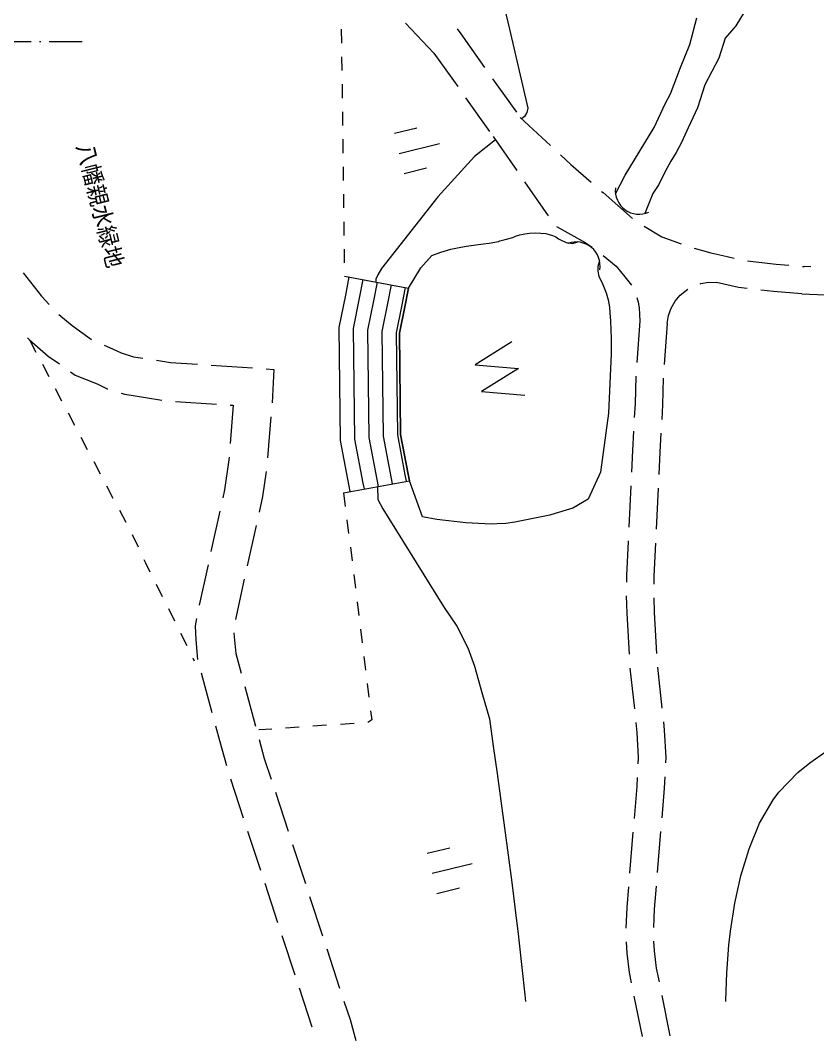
# Model space of a CAD drawing. Header units: millimetres. Extents: x -2078669 to -1085629, y -5987148 to 310365.
# Drawn here: x -1627940 to -1555512, y -744754 to -652001 of the extents above; entities that cross this region are included whole.
import ezdxf

# ---------------------------------------------------------------- set-up
doc = ezdxf.new("R2010")
doc.units = ezdxf.units.MM
doc.header["$LTSCALE"] = 500
doc.linetypes.add('SXF_一点短鎖線', pattern=[9.25, 6, -1.5, 0.25, -1.5])
doc.layers.add('D-BGD', color=7, linetype='Continuous', lineweight=13)
doc.layers.add('D-BMK', color=2, linetype='SXF_一点短鎖線', lineweight=13)
doc.styles.add('BIGFONT', font='txt', dxfattribs={"height": 0.2, "bigfont": 'BIGFONT'})

# ---------------------------------------------------------------- blocks, each defined once
blk = doc.blocks.new('河川平面')
at = {"layer": 'D-BGD', "linetype": 'Continuous'}
for p, q in [((1712181.586074307, -2782307.649444633, 362853.9803879771), (1712198.123963296, -2783557.097454526, 362859.9803876528)), ((1720578.352291311, -2784465.178117033, 361729.9804487287), (1718015.266758793, -2781748.479560877, 362063.9804306761)), ((1722717.332024299, -2782277.067130428, 361756.9804472693), (1723031.236690672, -2782726.253982377, 361729.9804487287)), ((1723031.236690672, -2782726.253982377, 361729.9804487287), (1725205.106987054, -2785780.948797736, 361677.9804515392)), ((1720578.352291311, -2784465.178117033, 361729.9804487287), (1722754.08626306, -2787518.637329882, 361677.9804515392)), ((1712213.296526555, -2784806.914090842, 362865.9803873285), (1712228.469089814, -2786056.730727172, 362870.9803870583)), ((1725929.853294662, -2786799.635511425, 361659.9804525121), (1728104.590567117, -2789854.828676433, 361607.9804553227)), ((1712244.508629152, -2787307.045713153, 362876.980386734), (1712259.681192414, -2788556.862349497, 362882.9803864097)), ((1723478.832570671, -2788537.324043586, 361659.9804525121), (1725654.566542428, -2791590.783256435, 361607.9804553227)), ((1712274.85375567, -2789806.678985812, 362888.9803860855), (1712290.893295008, -2791056.993971793, 362894.9803857611)), ((1728435.943935037, -2790319.812450693, 361599.9804557551), (1731183.765769103, -2792871.642901206, 361557.9804580251)), ((1717003.408672019, -2791768.063846119), (1719043.559854602, -2791272.904603297)), ((1712306.06585827, -2792306.810608123, 362900.9803854369), (1712321.238421529, -2793556.627244454, 362906.9803851125)), ((1717445.417615567, -2793589.653732469), (1721089.594087543, -2792703.901893219)), ((1725991.729296444, -2792063.720081839, 361599.9804557551), (1728125.834337075, -2795147.461827721, 361580.980456782)), ((1712337.776310518, -2794806.075254347, 362912.9803847883), (1712352.948873777, -2796055.891890678, 362918.9803844639)), ((1717887.795185548, -2795412.608944528), (1719928.444717776, -2794916.582725619)), ((1728837.53491705, -2796174.797758972, 361574.9804571063), (1730971.639957681, -2799258.53950484, 361555.9804581332)), ((1712368.121437032, -2797305.708527007, 362924.9803841396), (1712384.160976378, -2798556.023512988, 362930.9803838153)), ((1712399.333539636, -2799805.840149318, 362936.980383491), (1712414.506102892, -2801055.656785633, 362942.9803831668)), ((1712430.545642233, -2802305.971771629, 362947.9803828966), (1712445.718205492, -2803555.788407959, 362953.9803825722)), ((1754075.337228796, -2803865.033660889, 361417.9804655921), (1754230.471932586, -2803878.080540239, 361419.9804654839)), ((1754829.964418657, -2803914.710038571, 361448.9804639165), (1754230.471932586, -2803878.080540239, 361419.9804654839)), ((1712460.665944945, -2804747.804100584, 362959.9803822479), (1718273.860538318, -2805851.645046932, 360509.9805146688)), ((1754031.866129322, -2806370.680600227, 361419.9804654839), (1757775.252517873, -2806514.301034173, 361591.9804561874)), ((1739292.640527948, -2808855.998390808, 361529.9804595385), (1739021.51944471, -2812596.455159424, 361544.9804587277)), ((1741790.224084422, -2809045.934433303, 361529.9804595385), (1741511.539119686, -2812785.503682597, 361544.9804587277)), ((1683852.055354979, -2810552.931833475, 363249.9803665736), (1684435.551503705, -2811658.827432259, 363262.980365871)), ((1685018.679026009, -2812763.357705321, 363275.9803651683), (1685602.175174739, -2813869.253304106, 363288.9803644656)), ((1700370.907531899, -2812849.609801696, 363133.9803728433), (1704112.900435922, -2813102.005494421, 363117.9803737081)), ((1686185.671323457, -2814975.14890289, 363302.980363709), (1686768.798845754, -2816079.679175952, 363315.9803630064)), ((1697108.333524607, -2816141.623247118, 363137.9803726271), (1700849.718898997, -2816389.055986588, 363081.9803756539)), ((1687352.294994483, -2817185.574774736, 363328.9803623037), (1687935.791143213, -2818291.470373507, 363341.980361601)), ((1705791.222837049, -2817530.491070041, 363100.9803746269), (1705488.112275694, -2821266.401062111, 363229.9803676546)), ((1688518.420315859, -2819396.86762264, 363354.9803608984), (1689102.414814236, -2820501.896245353, 363367.9803601957)), ((1689685.910962962, -2821607.791844152, 363381.9803594391), (1690268.540135612, -2822713.189093271, 363394.9803587365)), ((1712386.920210769, -2824440.673867189, 362809.9803903553), (1718376.873092313, -2823350.783748894, 360629.9805081829)), ((1690852.534633984, -2823818.217715983, 363407.9803580338), (1691435.163806641, -2824923.614965117, 363420.9803573312)), ((1738484.224365871, -2823831.180493091, 361460.9804632679), (1738306.85995841, -2827577.085636947, 361437.980464511)), ((1740978.210294813, -2824021.355438779, 361459.9804633219), (1740800.845887359, -2827767.260582636, 361437.980464511)), ((1712386.920210769, -2824440.673867189, 362809.9803903553), (1712540.167945927, -2825681.043555145, 362844.9803884636)), ((1692018.659955371, -2826029.510563902, 363433.9803566286), (1692602.65445374, -2827134.539186614, 363446.9803559259)), ((1701145.419066025, -2826124.458605714, 363187.9803699247), (1700339.904411637, -2829787.272090058, 363164.9803711678)), ((1712693.914030743, -2826920.546267028, 362880.9803865179), (1712847.161765904, -2828160.915954984, 362915.9803846261)), ((1704438.847432303, -2827420.087118131, 363183.9803701409), (1703637.299031877, -2831084.027025004, 363160.980371384)), ((1693183.419951017, -2828241.172038243, 363458.9803552773), (1693715.750431755, -2829371.868323933, 363437.9803564123)), ((1713001.774826793, -2829400.917016518, 362951.9803826803), (1713155.022561962, -2830641.286704489, 362986.9803807886)), ((1700071.854635412, -2831008.087042708, 363156.9803716002), (1699266.838330671, -2834670.03355098, 363133.9803728433)), ((1703370.116231733, -2832305.340327291, 363152.9803718164), (1702569.066180953, -2835968.413258078, 363129.9803730595)), ((1713308.76864677, -2831880.789416372, 363022.9803788428), (1713462.016381935, -2833121.159104328, 363057.9803769511)), ((1695355.087514741, -2832744.467530512, 363377.9803596553), (1695911.386328925, -2833863.565587208, 363358.9803606822)), ((1713615.762466748, -2834360.661816211, 363092.9803750594), (1713769.010201908, -2835601.031504197, 363128.9803731136)), ((1738076.24881142, -2833819.558246468, 361279.9804730508), (1738122.350220346, -2835392.81327738, 361269.9804735913)), ((1740578.795321146, -2834008.886759319, 361278.9804731049), (1740616.86380946, -2835327.229128429, 361269.9804735913)), ((1696467.685143109, -2834982.663643918, 363339.9803617092), (1697023.983957293, -2836101.761700614, 363320.9803627361)), ((1738122.350220346, -2835392.81327738, 361269.9804735913), (1738323.801496467, -2839133.854023768, 361421.9804653758)), ((1740616.86380946, -2835327.229128429, 361269.9804735913), (1740816.949759852, -2839068.638501223, 361426.9804651056)), ((1697580.282771477, -2837220.85975731, 363301.9803637631), (1698136.581585661, -2838339.957814005, 363282.98036479)), ((1713922.756286721, -2836840.53421608, 363163.9803712218), (1714076.870997962, -2838081.402253686, 363199.9803692761)), ((1698692.880399845, -2839459.055870701, 363263.9803658169), (1698825.66277506, -2839725.697636449, 363259.9803660331)), ((1714230.617082767, -2839320.90496557, 363234.9803673844), (1714383.864817939, -2840561.274653541, 363270.9803654386)), ((1699438.090210491, -2840819.387476624, 363303.980363655), (1700421.776875629, -2844435.65751999, 363442.980356142)), ((1738408.195958883, -2840379.629848771, 361481.9804621328), (1738805.30499064, -2844099.338964309, 361740.9804481341)), ((1740909.037826988, -2840313.06954374, 361491.9804615924), (1741311.109811989, -2844032.171129647, 361750.9804475936)), ((1714537.610902744, -2841800.777365424, 363305.9803635468), (1714690.858637909, -2843041.14705338, 363340.9803616551)), ((1703404.165745066, -2842064.511159632, 363379.9803595472), (1704387.852410215, -2845680.781202998, 363524.9803517101)), ((1710846.963314382, -2845590.693374157, 363452.9803556016), (1709600.689139727, -2845675.95481266, 363469.9803546828)), ((1713341.245615847, -2845421.167196454, 363417.9803574933), (1712094.104465113, -2845505.930285306, 363434.9803565745)), ((1705859.265687512, -2845930.244079231, 363522.9803518181), (1704682.711761668, -2846010.59773035, 363539.9803508993)), ((1708353.547988985, -2845760.717901527, 363487.9803537099), (1707106.406838253, -2845845.480990379, 363505.980352737)), ((1702107.47321569, -2850448.586642595, 363645.9803451701), (1703276.106926794, -2854011.992840182, 363627.9803461429)), ((1706188.36583453, -2851660.513403805, 363634.9803457646), (1707356.999545631, -2855223.91960139, 363615.9803467916)), ((1703664.907396563, -2855199.751664982, 363621.9803464673), (1704833.541107664, -2858763.157862568, 363603.9803474401)), ((1738677.641100682, -2855307.696308248, 361735.9804484043), (1738369.198959636, -2859042.848504225, 361607.9804553227)), ((1741194.109081409, -2855242.044065744, 361743.980447972), (1740884.799964286, -2858976.697912085, 361614.9804549443)), ((1707746.666991476, -2856412.176775827, 363609.9803471159), (1708915.300702584, -2859975.582973413, 363591.9803480887)), ((1719990.834772767, -2857224.053038717), (1722030.985955355, -2856728.893795882)), ((1720432.843716315, -2859045.642925053), (1724077.020188292, -2858159.891085804)), ((1705223.70690316, -2859950.548060931, 363597.9803477644), (1706391.473638187, -2863513.455908867, 363579.9803487373)), ((1720875.221286301, -2860868.598137112), (1722915.870818528, -2860372.571918204)), ((1709304.599521993, -2861162.474822126, 363585.9803484131), (1710473.233233104, -2864725.881019712, 363567.9803493859)), ((1706781.141084026, -2864701.713083304, 363573.9803490616), (1707949.774795129, -2868265.11928089, 363555.9803500345)), ((1710862.90067895, -2865914.138194148, 363561.9803497102), (1712031.534390046, -2869477.544391734, 363543.9803506831)), ((1708339.442240975, -2869453.37645534, 363549.9803503588), (1709507.707325646, -2873015.417327188, 363531.9803513317)), ((1738759.095084484, -2870217.670762163, 361507.9804607275), (1739502.00661533, -2873891.623801963, 361624.9804544038)), ((1741295.175975041, -2870145.990773594, 361519.9804600789), (1742038.585855527, -2873819.076837292, 361636.9804537552))]:
    blk.add_line(p, q, dxfattribs=at)
for points, elevation in [([(1726053.019815285, -2776285.367298369), (1727459.118450467, -2782307.134687982), (1729142.573274877, -2789491.817977284), (1729039.898016076, -2789871.103851716), (1728830.591163553, -2790235.23380437), (1728563.3958823, -2790439.210934123)], 361999.9804341353), ([(1726185.739433216, -2792348.25488466), (1724282.877021102, -2793872.759393638), (1720948.183813882, -2797527.019724827), (1715838.684921425, -2804048.170976638), (1715509.774153172, -2804620.37518795), (1715316.50959, -2805016.795151612), (1715318.282325153, -2805294.638361114)], 361999.9804341353), ([(1712877.225326884, -2804825.767309239), (1712548.032970667, -2806482.037844013), (1711961.330738225, -2809409.012310439), (1712080.237735825, -2819696.78902281), (1712861.03331246, -2823836.590509468), (1712966.432312321, -2824335.480299639)], 362599.9804017056), ([(1714144.242994248, -2805069.623928212), (1713818.736902326, -2806739.547720245), (1713267.124577615, -2809525.211549842), (1713377.97811138, -2819566.137831535), (1714139.250566669, -2823579.373738501), (1714243.352334331, -2824100.586546712)], 362099.9804287303), ([(1715424.913918885, -2805309.794282893), (1715094.424330471, -2806988.387835709), (1714567.934920512, -2809650.080550028), (1714675.718486917, -2819435.486640244), (1715515.288859857, -2823874.362554553)], 361699.9804503502), ([(1716705.584843522, -2805549.964637575), (1716378.7815194, -2807242.21144765), (1715868.745263412, -2809774.949550185), (1715973.458862462, -2819304.835448954), (1716792.20888187, -2823639.468801641)], 361199.9804773748), ([(1715474.329088059, -2823885.421347442), (1715486.198092858, -2825068.74673605), (1715957.910645146, -2825893.541965446), (1721470.946062742, -2834783.543577109), (1722683.133751421, -2836587.622427032), (1723689.019916604, -2838549.940570734), (1724268.996003795, -2840209.768093128), (1724962.424554697, -2842615.335836358), (1725638.513584042, -2845010.936586606), (1725986.924439005, -2847495.007679789), (1726331.649029672, -2849965.425515714), (1726671.390123856, -2852444.513112407), (1727011.131218037, -2854923.600709099), (1727342.202551442, -2857397.704809315), (1727668.290388361, -2859880.478670285), (1727985.708464504, -2862358.269034779), (1728280.803522595, -2864834.762167072), (1728313.569036575, -2865118.886105265), (1728595.0108374, -2867599.06550185), (1728849.146123693, -2870086.617427018), (1728910.978434944, -2870691.85051814)], 361999.9804341353), ([(1747128.242937211, -2870691.85051814), (1747128.152431008, -2870593.364179772), (1747215.143144052, -2868094.277958802), (1747397.706657961, -2865569.387887807), (1747538.617947486, -2864300.867555925), (1747932.05561676, -2861770.31305316), (1748494.110437405, -2859267.475929556), (1749232.154938007, -2856819.662699644), (1750173.290200764, -2854500.123146236), (1751417.867090737, -2852355.005969924), (1751923.178403558, -2851676.581029527), (1753666.709722023, -2849887.475703677), (1754735.696279352, -2848990.944873296), (1756794.614385464, -2847556.143301125)], 361999.9804341353)]:
    blk.add_lwpolyline(points, dxfattribs=dict(at, elevation=elevation))
at = {"layer": 'D-BGD', "linetype": 'Continuous', "extrusion": (-0.2412414630862336, -0.2746819007084032, 0.9307805379955215), "elevation": 686048.771781527}
blk.add_lwpolyline([(3144983.352637218, -757749.473253169), (3146253.458649379, -757787.7687268996), (3148732.369566652, -757787.7687269)], dxfattribs=at)
at = {"layer": 'D-BGD', "linetype": 'Continuous', "extrusion": (0.6594737311931199, 0.7515098692532599, 0.01809182912734477), "elevation": -950732.324645648}
blk.add_lwpolyline([(-3149590.774663505, 378792.4643880236), (-3149758.061832703, 378792.4643880232), (-3153340.320640292, 378755.4583332211)], dxfattribs=at)
at = {"layer": 'D-BGD', "linetype": 'Continuous', "extrusion": (-0.06637659339105885, -0.1623165827600724, 0.9845036692724364), "elevation": 695520.4494956738}
blk.add_lwpolyline([(2662798.082494806, -1843003.652517342), (2665767.182719197, -1843380.012569953), (2666506.086361934, -1843545.382896102)], dxfattribs=at)
at = {"layer": 'D-BGD', "linetype": 'Continuous', "extrusion": (-0.01245698865267413, -0.06738378307620613, 0.9976493618561816), "elevation": 527633.6187771213}
blk.add_lwpolyline([(2219743.496572546, -2406801.059997259), (2221505.049154371, -2407472.342439536), (2223344.002916735, -2407778.79746752)], dxfattribs=at)
at = {"layer": 'D-BGD', "linetype": 'Continuous', "extrusion": (-0.03302281783258122, -0.1404950932243634, 0.9895305059887106), "elevation": 693702.5214017159}
blk.add_lwpolyline([(2339143.250109796, -2252237.654124321), (2340723.124517792, -2252295.657951321), (2341830.370247802, -2252293.085009712), (2342892.218220562, -2252295.657951326)], dxfattribs=at)
at = {"layer": 'D-BGD', "linetype": 'Continuous', "extrusion": (-0.02880065063266465, -0.2183057814056404, 0.9754553338456907), "elevation": 914127.9133575968}
blk.add_lwpolyline([(2100741.068151123, -2408339.001514269), (2103342.075401028, -2408298.129097892), (2104489.378490705, -2408239.09116313)], dxfattribs=at)
at = {"layer": 'D-BGD', "linetype": 'Continuous', "extrusion": (0.2521143766625279, 0.2127800178190311, 0.9440143034387763), "elevation": 170557.6060132046}
blk.add_lwpolyline([(-3228831.218872522, 613029.3647587639), (-3231526.148550252, 613120.3001543123), (-3232578.662084063, 613071.8012766902)], dxfattribs=at)
at = {"layer": 'D-BGD', "linetype": 'Continuous', "extrusion": (0.0160650588498507, 0.06717140707970065, 0.997612106960959), "elevation": 200133.1880103436}
blk.add_lwpolyline([(-2349496.69827057, 2342058.539646016), (-2349538.144604286, 2342031.146183948), (-2350193.015544777, 2341754.481771196), (-2350896.313916159, 2341596.777791337)], dxfattribs=at)
at = {"layer": 'D-BGD', "linetype": 'Continuous', "extrusion": (-0.007600347863239817, -0.0325626815017548, 0.9994407968888269), "elevation": 439254.3993817032}
blk.add_lwpolyline([(2341045.139516484, -2321490.705649011), (2340243.258905451, -2321580.424182716), (2338196.383348153, -2321580.424182737)], dxfattribs=at)
at = {"layer": 'D-BGD', "linetype": 'Continuous', "extrusion": (-0.1396142765495926, 0.01038966210516226, 0.99015145745733), "elevation": 85956.54373484396}
blk.add_lwpolyline([(2669900.701201136, 1974014.908387739), (2670312.864420445, 1974139.945183404), (2670811.572375819, 1974279.193472206), (2672034.743454148, 1974425.658788232)], dxfattribs=at)
at = {"layer": 'D-BGD', "linetype": 'Continuous', "extrusion": (-0.02811701203398713, -0.2084014599634204, 0.9776391282673765), "elevation": 888871.9265883679}
blk.add_lwpolyline([(2113511.388009166, -2413699.421528692), (2110916.171777559, -2413842.081897757), (2109765.814422687, -2413861.103280309)], dxfattribs=at)
at = {"layer": 'D-BGD', "linetype": 'Continuous', "extrusion": (0.01962927355154589, 0.006251415231172099, 0.999787783195737), "elevation": 378719.6597254141}
blk.add_lwpolyline([(-3187594.321612317, -747174.297073316), (-3188932.111249489, -747999.5119662888), (-3190671.66184882, -749310.1473845587)], dxfattribs=at)
at = {"layer": 'D-BGD', "linetype": 'Continuous', "extrusion": (0.007441131418156152, -0.005429268854179702, 0.9999575754015402), "elevation": 391023.8643779391}
blk.add_lwpolyline([(1680919.941040266, -2808273.045669356), (1681102.404843112, -2808471.352585159), (1682800.547173774, -2809931.870220311), (1683814.382273716, -2810648.413243146)], dxfattribs=at)
at = {"layer": 'D-BGD', "linetype": 'Continuous'}
blk.add_lwpolyline([(1727686.999511526, -2810723.7916505), (1724338.651636693, -2812824.601213512), (1728277.78972973, -2813153.408748375), (1724929.441854883, -2815254.218311386), (1728869.078297573, -2815582.158870162)], dxfattribs=at)
at = {"layer": 'D-BGD', "linetype": 'Continuous', "extrusion": (0.002989198142742591, -0.01609247113243965, 0.999866039560958), "elevation": 413434.7059672845}
blk.add_lwpolyline([(1153260.306513017, -3068373.509624999), (1154473.59492653, -3068801.18011351), (1156859.998677133, -3069412.137954243)], dxfattribs=at)
at = {"layer": 'D-BGD', "linetype": 'Continuous', "extrusion": (0.003268667481808821, -0.0162164117642943, 0.9998631625389469), "elevation": 414257.3254405148}
blk.add_lwpolyline([(1115876.643510247, -3088256.466692466), (1116543.86009445, -3088437.817121409), (1115783.704661017, -3091399.874127301)], dxfattribs=at)
at = {"layer": 'D-BGD', "linetype": 'Continuous', "extrusion": (-0.139929132813145, -0.004505250005105066, 0.9901512715300389), "elevation": 127339.2258874536}
blk.add_lwpolyline([(2868344.726895027, 1681873.11266605), (2868362.542664482, 1681871.516609836), (2870851.045237977, 1681730.257205488), (2872086.040746484, 1681621.519553823)], dxfattribs=at)
at = {"layer": 'D-BGD', "linetype": 'Continuous', "extrusion": (-0.09716005368324271, -0.005960628433147628, 0.9952509205607155), "elevation": 207409.7780360513}
blk.add_lwpolyline([(2915384.902459496, 1593598.45347417), (2917793.084286158, 1593392.993847268), (2919117.388112731, 1593238.899127095)], dxfattribs=at)
at = {"layer": 'D-BGD', "linetype": 'Continuous', "extrusion": (0.004955089219701014, -0.002613440702148671, 0.9999843083861473), "elevation": 378908.9777453538}
blk.add_lwpolyline([(1690353.077523171, -2814407.417890026), (1690690.433238424, -2814514.824154067), (1692563.885208998, -2814807.360174145), (1694045.157212165, -2815041.716755536)], dxfattribs=at)
at = {"layer": 'D-BGD', "linetype": 'Continuous', "extrusion": (0.01724348983824465, 0.03693253930145331, 0.9991689795019384), "elevation": 288092.9085493212}
blk.add_lwpolyline([(-2733795.293956211, 1845218.316846709), (-2734046.511538195, 1845120.180621782), (-2735256.456296283, 1848383.210099626)], dxfattribs=at)
at = {"layer": 'D-BGD', "linetype": 'Continuous', "extrusion": (-0.6128565017875943, 0.02425640033896185, 0.7898218376692737), "elevation": -848447.6963717435}
blk.add_lwpolyline([(2747869.065033389, 1681986.592957858), (2749646.095520471, 1681952.353997052), (2751618.806037839, 1681932.788876583)], dxfattribs=at)
at = {"layer": 'D-BGD', "linetype": 'Continuous', "extrusion": (-0.6263406593852667, 0.02487107720815987, 0.7791526217111352), "elevation": -879049.1440190584}
blk.add_lwpolyline([(2747720.509346715, 1669362.204633108), (2749439.878901112, 1669330.298274221), (2751470.296855294, 1669311.154458876)], dxfattribs=at)
at = {"layer": 'D-BGD', "linetype": 'Continuous', "extrusion": (0.1431147435204696, -0.03763140942049576, 0.9889904181599019), "elevation": 709514.7703078322}
blk.add_lwpolyline([(-2296045.603485562, -2287236.891626848), (-2298330.25485676, -2287500.441508769), (-2299779.406262624, -2287561.260712259)], dxfattribs=at)
at = {"layer": 'D-BGD', "linetype": 'Continuous', "extrusion": (-0.2202784500587043, -0.02265431603436895, 0.9751739262330337), "elevation": 33644.5076800157}
blk.add_lwpolyline([(2991813.643130649, 1484018.536349838), (2991864.995874469, 1484011.31114604), (2994922.783290283, 1483521.788530566), (2995520.744218376, 1483455.856766297)], dxfattribs=at)
at = {"layer": 'D-BGD', "linetype": 'Continuous', "extrusion": (-0.2493540606978652, -0.02181685328119692, 0.9681666061822172), "elevation": -22416.35532550921}
blk.add_lwpolyline([(2969973.376916318, 1530653.444468093), (2972973.256598173, 1530213.983547532), (2973688.153281472, 1530146.066859823)], dxfattribs=at)
at = {"layer": 'D-BGD', "linetype": 'Continuous', "extrusion": (-0.0850429675512339, -0.05846357375528916, 0.9946605974973775), "elevation": 382872.9224494535}
blk.add_lwpolyline([(3292299.792772464, -168726.5876734305), (3292653.511302769, -168784.7270527298), (3293535.224301517, -168910.6957079037)], dxfattribs=at)
at = {"layer": 'D-BGD', "linetype": 'Continuous', "extrusion": (-0.01770353227349077, 0.02611089416969492, 0.9995022792123591), "elevation": 258570.6022441711}
blk.add_lwpolyline([(176807.3838483337, 3326341.482094531), (177179.8811675217, 3327070.560056574), (177611.4654349119, 3327070.560056601)], dxfattribs=at)
at = {"layer": 'D-BGD', "linetype": 'Continuous', "extrusion": (-0.9534200795244402, -0.2532637489711588, 0.1638524501393984), "elevation": -841272.3679734246}
blk.add_lwpolyline([(3186901.240763911, 508201.9405961384), (3188289.975452149, 508253.6393088388), (3190648.131118141, 508350.9545327448)], dxfattribs=at)
at = {"layer": 'D-BGD', "linetype": 'Continuous', "extrusion": (0.6463835858157457, 0.2082725094729526, 0.7340373435907859), "elevation": 775850.8258975889}
blk.add_lwpolyline([(-3232508.024723235, -303231.8327282278), (-3234276.111545107, -303122.866443825), (-3236254.51366398, -303136.1191000419)], dxfattribs=at)
at = {"layer": 'D-BGD', "linetype": 'Continuous', "extrusion": (-0.6284382912647314, 0.02520508166667679, 0.7774509746154037), "elevation": -884961.5326087412}
blk.add_lwpolyline([(2778175.692820676, 1669315.466826898), (2779231.490145833, 1669297.977181747), (2781921.190606084, 1669150.110181899)], dxfattribs=at)
at = {"layer": 'D-BGD', "linetype": 'Continuous', "extrusion": (-0.6514646872299324, 0.02741047273088114, 0.7581836369093414), "elevation": -936690.6616602147}
blk.add_lwpolyline([(2774699.14590569, 1644179.396692571), (2775521.06220883, 1644165.593882048), (2778444.781692444, 1644010.695675025)], dxfattribs=at)
at = {"layer": 'D-BGD', "linetype": 'Continuous', "extrusion": (-0.4472690820512132, 0.005946813965896785, 0.8943796753307401), "elevation": -471106.446183873}
blk.add_lwpolyline([(2836925.202441884, 1750274.834763237), (2838797.771157538, 1750129.521227045), (2840669.086696113, 1750075.866998286)], dxfattribs=at)
at = {"layer": 'D-BGD', "linetype": 'Continuous', "extrusion": (-0.4281743785634246, 0.004491953284127777, 0.9036849693878496), "elevation": -431458.869106792}
blk.add_lwpolyline([(2841803.050571857, 1754970.784772496), (2843895.176827497, 1754802.63824653), (2845545.400317838, 1754748.924772963)], dxfattribs=at)
at = {"layer": 'D-BGD', "linetype": 'Continuous', "extrusion": (0.4258741071797299, 0.1354150583079563, 0.8945915307095863), "elevation": 665762.4997562515}
blk.add_lwpolyline([(-3254595.669191635, -519255.816202889), (-3256363.745035876, -519273.7179086341), (-3258344.426357734, -519190.9225195575)], dxfattribs=at)
at = {"layer": 'D-BGD', "linetype": 'Continuous'}
for points in [[(1737098.179872566, -2797282.890448984, 360499.9805152093), (1737963.330094131, -2795577.13117563, 360429.9805189928), (1740603.966936202, -2791224.024897786, 360439.9805184522), (1741610.363156279, -2789091.944681811, 360349.9805233167), (1742088.9842515, -2788179.025335794, 360339.9805238572), (1742999.332167751, -2785772.582742286, 360359.9805227763), (1743836.905804142, -2783693.407458561, 360349.9805233167), (1744474.394007381, -2781280.067839441, 360239.9805292622)], [(1748774.823819907, -2780741.550061616, 360129.9805352076), (1748021.224050233, -2781992.384645662, 360149.9805341266), (1747055.863757608, -2783109.962056696, 360209.9805308836), (1746496.749627651, -2784945.497671092, 360269.9805276407), (1745196.943411678, -2787347.226838744, 360209.9805308836), (1744546.623680416, -2789441.763476555, 360179.9805325051), (1743683.657058628, -2791264.121336635, 360149.9805341266), (1743099.766240206, -2792600.972593181, 360169.9805330457), (1742612.475384206, -2793508.908442708, 360189.9805319646), (1742119.314664138, -2794286.592448279, 360219.9805303431), (1741585.875107538, -2795294.879162858, 360259.9805281812), (1741037.279629156, -2796409.797471166, 360339.9805238572), (1740486.911415624, -2797246.87256997, 360339.9805238572), (1739772.833391559, -2799051.004540914, 360519.9805141283)], [(1735642.629636953, -2803366.825793937, 360549.9805125069), (1735501.178206142, -2803873.769047939, 360549.9805125069), (1735485.200555116, -2804302.889887252, 360539.9805130474), (1735569.573769132, -2804778.159427153, 360539.9805130474), (1735875.674499077, -2805369.346618515, 360539.9805130474), (1736249.219786104, -2806264.591734003, 360539.9805130474), (1736436.127464943, -2806902.608561232, 360539.9805130474), (1736541.115600179, -2807562.74297418, 360549.9805125069), (1736586.918074489, -2808085.047582269, 360549.9805125069), (1736640.774012642, -2808854.202621037, 360569.9805114258), (1736701.245388457, -2810434.564270257, 360589.9805103449), (1736710.109064228, -2811823.780317754, 360599.9805098044), (1736468.131422458, -2817221.17262009, 360629.9805081829), (1735731.36111944, -2822576.372556779, 360559.9805119664), (1734598.874822639, -2825028.142121633, 360609.9805092639), (1733221.257709302, -2825839.542647085, 360579.9805108854), (1731597.611894522, -2826336.507390783, 360579.9805108854), (1731140.773676052, -2826489.146891136, 360559.9805119664), (1727936.560779745, -2827127.205322064, 360539.9805130474), (1727141.19102633, -2827246.733082151, 360529.9805135879), (1726355.993698212, -2827268.299009264, 360529.9805135879), (1725789.043054037, -2827311.507019182, 360529.9805135879), (1723494.755692045, -2827169.222341811, 360529.9805135879), (1720856.066931045, -2826863.574080191, 360579.9805108854), (1719565.429013437, -2826640.743247074, 360609.9805092639), (1718376.873092313, -2823350.783748894, 360629.9805081829), (1718254.340003209, -2822761.304654374, 360629.9805081829), (1717572.662697752, -2819151.385736681, 360599.9805098044), (1717468.42460166, -2809921.66606544, 360519.9805141283), (1717942.073717708, -2807552.561617803, 360509.9805146688), (1718273.860538318, -2805851.645046932, 360509.9805146688), (1719412.281337515, -2803991.538176397, 360609.9805092639), (1720413.617905451, -2802871.571733271, 360609.9805092639), (1721238.002270214, -2802561.103803782, 360579.9805108854), (1722145.397978466, -2802286.8175819, 360579.9805108854), (1723037.637764939, -2802119.162953746, 360599.9805098044), (1723553.867076652, -2802023.730946856, 360599.9805098044), (1724407.536123411, -2801903.11138689, 360599.9805098044), (1725088.696322208, -2801821.743501902, 360589.9805103449), (1725603.628401722, -2801748.634513053, 360589.9805103449), (1726463.578177171, -2801597.022174263, 360589.9805103449), (1726587.754724771, -2801541.52277763, 360589.9805103449), (1727077.974754144, -2801431.140281267, 360589.9805103449), (1727761.934849654, -2801224.504048786, 360579.9805108854), (1728018.957705622, -2801118.488751993, 360559.9805119664), (1728411.215902046, -2800997.933830356, 360539.9805130474), (1728841.839405872, -2800910.966151941, 360539.9805130474), (1729288.505199056, -2800856.288484535, 360539.9805130474), (1729850.47234674, -2800821.750235398, 360539.9805130474), (1730760.732590033, -2800883.606516388, 360539.9805130474), (1731355.670684008, -2801052.569894049, 360569.9805114258), (1731680.343529374, -2801169.990209987, 360569.9805114258), (1731906.849109471, -2801357.860412061, 360589.9805103449), (1732206.604472396, -2801518.629531896, 360599.9805098044), (1732425.94295623, -2801598.570908028, 360609.9805092639), (1732621.661189822, -2801699.538070002, 360609.9805092639), (1732723.30928706, -2801723.36375255, 360609.9805092639), (1732893.22367063, -2801728.758113669, 360619.9805087234), (1733189.498201575, -2801795.251664835, 360639.9805076424), (1733682.312695355, -2801640.223132405, 360639.9805076424)], [(1735969.123214324, -2802867.051939669, 361428.9804649975), (1737164.551198846, -2803849.479379742, 361459.9804633219), (1737928.64658548, -2804807.737214427, 361459.9804633219), (1738538.817015499, -2805570.247505, 361451.9804637543)], [(1717981.27227166, -2805798.804753025, 360499.9805152093), (1717649.485451048, -2807499.721323881, 360499.9805152093), (1717174.539102803, -2809891.148789588, 360509.9805146688), (1717279.868998781, -2819179.167754155, 360589.9805103449), (1717955.265575551, -2822820.079450672, 360619.9805087234), (1718082.782161146, -2823400.888784437, 360619.9805087234)], [(1718273.860538318, -2805851.645046932, 360509.9805146688), (1717942.073717708, -2807552.561617803, 360509.9805146688), (1717468.42460166, -2809921.66606544, 360519.9805141283), (1717572.662697752, -2819151.385736681, 360599.9805098044), (1718254.340003209, -2822761.304654374, 360629.9805081829), (1718376.873092313, -2823350.783748894, 360629.9805081829)], [(1741790.224084422, -2809045.934433303, 361529.9804595385), (1741912.357826219, -2808331.803288213, 361519.9804600789), (1742153.479186804, -2807651.464818666, 361499.98046116), (1742512.290933988, -2807027.242042689, 361479.980462241), (1742973.842578309, -2806485.14424263, 361459.9804633219), (1743529.464358971, -2806020.187921981, 361449.9804638625), (1743657.279620559, -2805948.325159848, 361445.9804640787)], [(1690620.666799868, -2811034.070202964, 363188.9803698707), (1691407.472517303, -2811354.845334445, 363179.9803703571), (1692179.286658802, -2811717.754210535, 363179.9803703571), (1693309.566321196, -2812079.095783803, 363169.9803708976), (1694160.236502768, -2812210.50796773, 363164.9803711678)], [(1687584.57942774, -2813450.476592866, 363204.9803690058), (1688002.816444247, -2813746.249765522, 363199.9803692761), (1689993.996887997, -2814556.311455075, 363179.9803703571), (1690900.840937649, -2814985.303017716, 363179.9803703571), (1690981.770245781, -2815011.06046916, 363178.9803704111)], [(1701981.683882212, -2821200.162162536, 363240.9803670601), (1701961.953025108, -2821447.189866717, 363249.9803665736), (1701575.477019781, -2824166.295506806, 363199.9803692761), (1701413.468842245, -2824903.643653064, 363194.9803695463)], [(1699015.909716028, -2835889.155637926, 363211.9803686275), (1698889.584896467, -2836544.359416783, 363299.9803638711), (1698959.547762299, -2837807.215316894, 363289.9803644116), (1699120.286678508, -2839612.460077523, 363260.9803659791)], [(1702428.537597248, -2837184.09559951, 363294.9803641414), (1702450.54369953, -2837553.156186255, 363289.9803644116), (1702583.173058276, -2839048.117459894, 363259.9803660331), (1703075.937956924, -2840859.665795906, 363331.9803621416)], [(1738937.963659912, -2845339.40811938, 361827.9804434318), (1739033.686280669, -2846228.363738887, 361889.9804400807), (1739164.261316309, -2848529.548126501, 361909.9804389997), (1739134.213079564, -2849077.458767849, 361903.980439324)], [(1741446.000783072, -2845272.370007918, 361837.9804428913), (1741527.313502206, -2846023.85798517, 361889.9804400807), (1741668.536466088, -2848527.246767367, 361909.9804389997), (1741643.117178799, -2849010.919006052, 361904.98043927)], [(1738056.620718751, -2865277.422076738, 361465.9804629976), (1738108.044234887, -2866319.696274959, 361459.9804633219), (1738324.365872382, -2868070.383172368, 361439.9804644029), (1738511.291790986, -2868993.308740935, 361468.9804628355)], [(1740554.363308966, -2865210.23369884, 361465.9804629976), (1740597.98519214, -2866101.537263969, 361459.9804633219), (1740793.691908414, -2867667.359288345, 361439.9804644029), (1741047.871031194, -2868920.761776279, 361479.980462241)]]:
    blk.add_polyline3d(points, dxfattribs=at)
for centre, radius, start, end in [((1739240.702625936, -2796961.79906129), 2165.047515251065, 173.8504629165451, 293.8519184884823), ((1733524.351137022, -2803805.637184079), 2165.047515251063, 350.0904623957081, 110.0919179406455)]:
    blk.add_arc(centre, radius, start, end, dxfattribs=at)
at = {"layer": 'D-BGD', "linetype": 'Continuous', "style": 'BIGFONT'}
blk.add_text('八幡親水緑地', height=1750, rotation=284.10912462891, dxfattribs=at).set_placement((1687956.412451715, -2792954.686093925))

msp = doc.modelspace()

# ---------------------------------------------------------------- linework, layer by layer
at = {"layer": 'D-BMK', "linetype": 'SXF_一点短鎖線'}
msp.add_line((-1622324.633112539, -653952.7479297891), (-1736237.158088689, -653952.7479297891), dxfattribs=at)

# ---------------------------------------------------------------- block references
at = {"layer": 'D-BGD'}
msp.add_blockref('河川平面', (-3310965.811631768, 2129500.176575737), dxfattribs=at)

doc.saveas('drawing.dxf')
